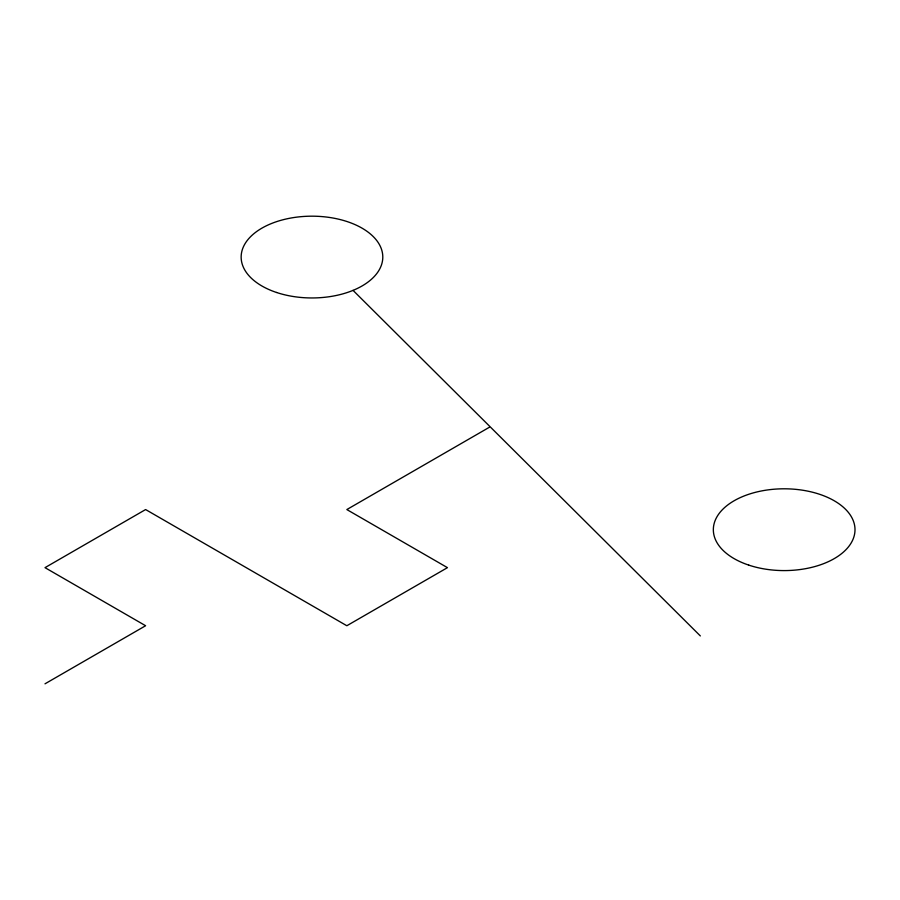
<?xml version="1.0" encoding="UTF-8"?>
<svg xmlns="http://www.w3.org/2000/svg" width="900" height="900" viewBox="0 0 900 900"><rect width="100%" height="100%" fill="white"/><g stroke="black" fill="none" stroke-linecap="round" stroke-linejoin="round"><path stroke-width="1.35" d="M45 683.82L145.609 625.736L45 567.653L145.609 509.558L346.838 625.736L447.457 567.653L346.838 509.558L489.375 427.264M353.048 290.374L700.335 635.929M748.755 565.11A70.83 40.894 0 0 0 855 529.695A70.83 40.894 0 0 0 748.755 494.28A70.83 40.894 0 0 0 748.755 565.11M276.548 292.478A70.83 40.894 0 0 0 382.793 257.062A70.83 40.894 0 0 0 276.548 221.659A70.83 40.894 0 0 0 276.548 292.478"/></g></svg>
